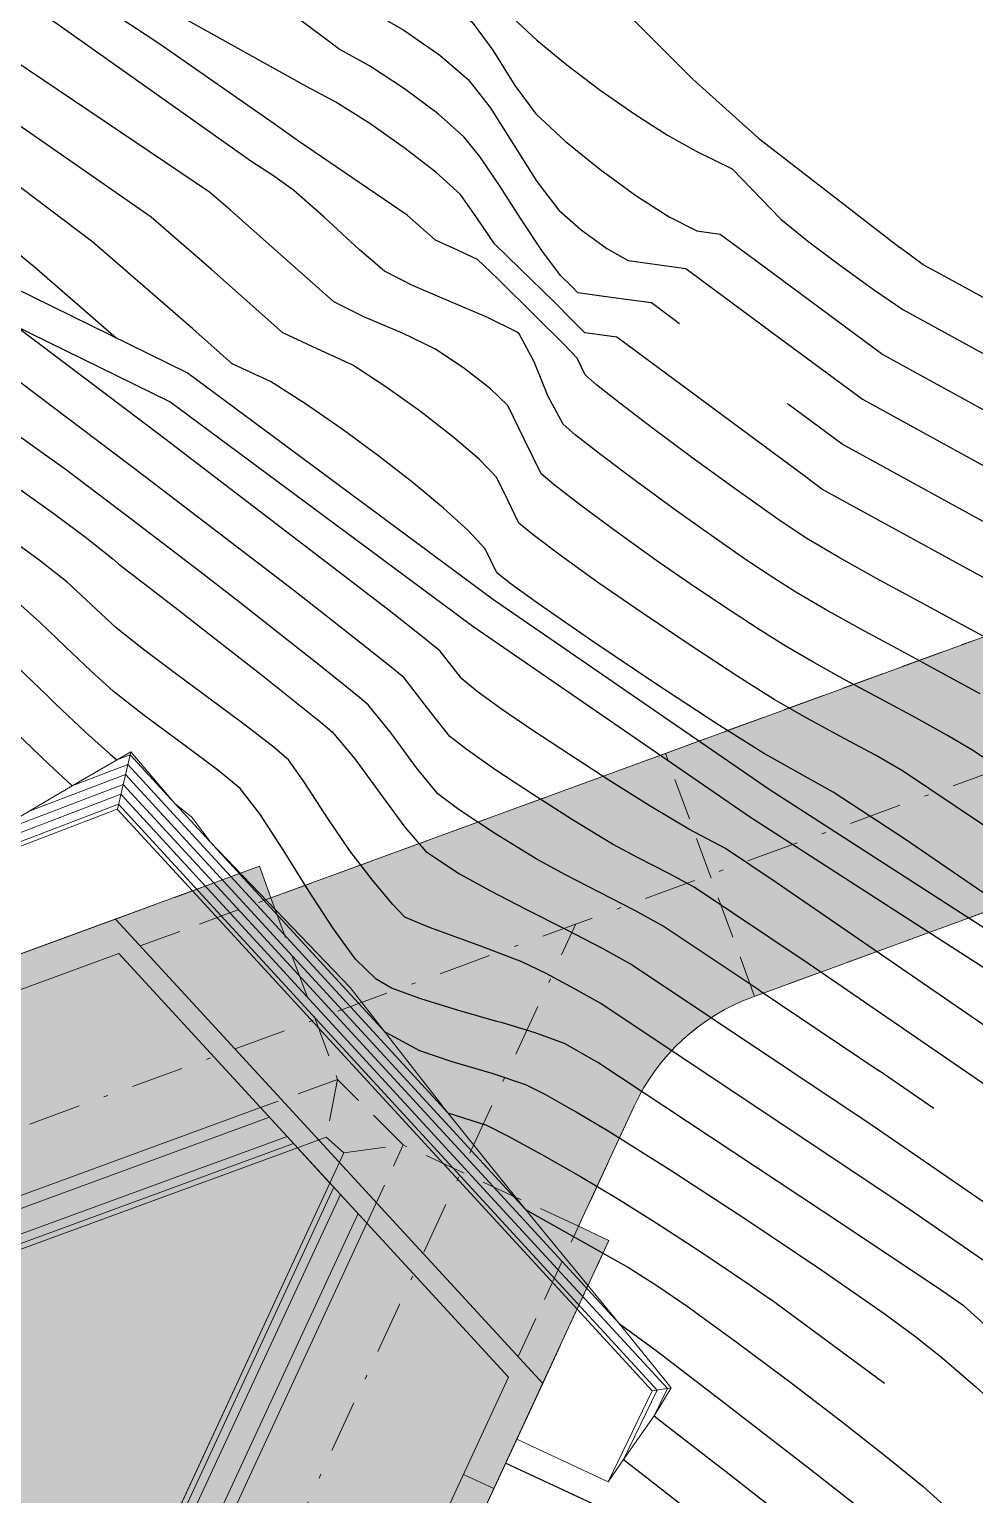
# Model space of a CAD drawing. Extents: x 62300 to 63089, y 108404 to 108784.
# Drawn here: x 62374.77 to 62397.27, y 108731.07 to 108765.94 of the extents above; entities that cross this region are included whole.
import ezdxf

# ---------------------------------------------------------------- set-up
doc = ezdxf.new("R2010")
doc.units = 0
doc.header["$MEASUREMENT"] = 0
for name, pattern in [('NASCOSTA', [9.524999999999999, 6.35, -3.175]), ('TRATTEGGIATA', [0.75, 0.5, -0.25]), ('TRATTOPUNTO2', [0.5, 0.25, -0.125, 0, -0.125])]:
    doc.linetypes.add(name, pattern=pattern)
for name, color, linetype in [('colore lago', 131, 'Continuous'), ('curve livello 5m', 7, 'Continuous'), ('curve livello di scavo 1 m', 2, 'Continuous'), ('LIN010CO', 2, 'Continuous'), ('LIN010TR', 2, 'NASCOSTA'), ('LIN018CO', 6, 'Continuous'), ('LIN025CO', 7, 'Continuous'), ('Strade', 7, 'Continuous'), ('TRATTCOLO-30', 253, 'Continuous'), ('TRATTCOLO-32', 255, 'Continuous')]:
    doc.layers.add(name, color=color, linetype=linetype)
doc.layers.add('Colori bordi', color=5, linetype='Continuous', plot=False)
doc.layers.add('no_plot', color=5, linetype='Continuous', plot=False)

# ---------------------------------------------------------------- blocks, each defined once
blk = doc.blocks.new('CONTORNO')
at = {"layer": 'Colori bordi', "lineweight": 0, "ltscale": 2, "flags": 128}
for points in [[(9.426109361193085, 101.4709291536419, 0.7650295739187453), (-27.5608030434887, 123.1135758659511), (-31.83024715010106, 118.9179519399622, 0.2781912939660241), (-69.07859010582615, 126.1408358634362), (-85.83009494427824, 120.004657439742), (-86.10525989600865, 120.7558459975553), (-102.9903825197835, 114.570722563818), (-98.15326363751956, 109.3137276651105), (-85.19983467704878, 114.0586477225297), (-84.42731888311391, 113.2190753062459), (-89.14397352362721, 103.0495060201356)], [(-84.30685464142152, 97.792511121399), (-77.78470810041472, 111.8548977488535), (-78.51044962687592, 112.1914972687373), (-77.18376179884945, 115.0519661426079, -0.1989123673796902), (-74.36765820678556, 117.6431476297439), (-67.47359293616319, 120.1632371078013, -0.2816447292015362), (-36.07444336033222, 114.4500518008281, 0.1755066773411139), (-40.66320739148796, 100.0439465091476)]]:
    blk.add_lwpolyline(points, format="xyb", dxfattribs=at)

msp = doc.modelspace()

# ---------------------------------------------------------------- hatches: boundary and pattern name
at = {"layer": 'colore lago', "linetype": 'Continuous', "lineweight": 0}
msp.add_hatch(color=256, dxfattribs=at).paths.add_polyline_path([(62395.43203043322, 108712.4259233792), (62396.02600704621, 108711.8537757296), (62396.54494508002, 108710.8043035851), (62395.70349980111, 108710.5709483184), (62400.101653615, 108704.9415649174), (62413.39506119325, 108708.6281491283), (62414.09747173313, 108707.7291041196), (62408.57733786305, 108697.9723068721), (62412.97549930641, 108692.3430062993), (62413.77549969903, 108693.7569226662), (62413.77549926435, 108692.1954333261), (62414.82070731065, 108690.2224827309), (62415.31602075869, 108689.2875215376), (62415.72559657304, 108688.514400005), (62415.98882544374, 108688.0175251875), (62416.30835268056, 108687.4143807185), (62417.09070727795, 108686.8771317282), (62417.98567300967, 108686.308887741), (62418.7620435327, 108685.8574257053), (62419.27656145379, 108685.6101489944), (62419.9799862832, 108685.5226856872), (62420.74694855411, 108685.4364468278), (62421.26865545726, 108685.2536037687), (62422.04171905977, 108684.9346533809), (62422.8342202809, 108684.5752807806), (62423.30248560212, 108684.3175593335), (62424.28110109747, 108683.3047196667), (62425.65560613734, 108681.874558818), (62426.44889917772, 108681.0663839627), (62427.15651402791, 108680.3506798291), (62427.67348609495, 108679.8331520129), (62427.894850786, 108679.6195061098), (62428.43195731932, 108679.3835483421), (62429.0400375454, 108678.9200278533), (62429.86875108904, 108678.2117270624), (62430.48357043942, 108677.6293960811), (62430.84306592404, 108677.2430129031), (62431.21772288835, 108676.3636126669), (62431.55698291711, 108675.2959907404), (62431.9127720877, 108674.5273569155), (62432.35539448372, 108674.246537669), (62432.85819771774, 108673.9416765252), (62433.45499653842, 108673.2309025919), (62434.09696619929, 108672.325598474), (62434.70122721199, 108671.6012533597), (62435.19685379392, 108671.2800038074), (62435.68533309302, 108671.0099385072), (62436.14361388968, 108670.7552735893), (62436.70720398605, 108670.3884333204), (62437.49249077932, 108669.8550623757), (62438.35797924713, 108669.2525243786), (62439.16217436707, 108668.6781829527), (62440.07803502453, 108667.9959120457), (62441.12977839676, 108667.1896961889), (62442.00188147208, 108666.5014001392), (62442.90784919614, 108665.7583741244), (62443.78873561641, 108665.0205040561), (62444.56172088295, 108664.3586977525), (62445.14398514577, 108663.8438630318), (62445.45270855483, 108663.5469077124), (62446.01408422075, 108662.6645243264), (62446.50151062886, 108661.9407252588), (62447.15327492877, 108661.6995812348), (62448.87620174534, 108661.081380451), (62447.18323102138, 108652.7494609691), (62446.94282850061, 108651.5663930888), (62441.59503896446, 108652.4949611818), (62436.09003423335, 108653.0399608831), (62430.52703074786, 108653.2359615771), (62424.9840390632, 108653.0689709325), (62419.43303641546, 108652.5469693039), (62413.95304043462, 108651.6369671671), (62408.5290364778, 108650.358968799), (62403.21003578969, 108648.7639843177), (62398.02103988083, 108646.796975264), (62392.95503734575, 108644.4869791156), (62388.06703612984, 108641.8729820631), (62383.34703408548, 108638.9139837431), (62379.14303087145, 108635.9189897961), (62374.98703169756, 108632.5279844833), (62370.91203369825, 108628.751984641), (62367.86402865656, 108625.5499896398), (62364.57702405982, 108621.7199592368), (62361.99202937365, 108618.3019858823), (62358.88402963024, 108613.6989865852), (62356.08703121937, 108608.8829931011), (62353.61502971694, 108603.9239941554), (62351.49102010916, 108598.7899920611), (62349.69801937464, 108593.5199882877), (62348.25702361662, 108588.1479946703), (62347.16202087916, 108582.6989898481), (62346.43301544391, 108577.2059938352), (62346.07601931773, 108571.8269885024), (62346.06701508535, 108566.269981669), (62346.41401365923, 108560.7080003713), (62347.15601652447, 108555.2139968688), (62348.24100646056, 108549.7569958344), (62349.10795598346, 108546.5429041834), (62347.86800373076, 108543.8969953278), (62343.80451199553, 108542.3400191052), (62343.07053047493, 108542.9311216058), (62342.21460393761, 108543.3994684184), (62341.49351034476, 108543.6045554994), (62340.73076886883, 108543.3971123271), (62339.78755030376, 108542.8952007371), (62338.81353853313, 108542.3669807854), (62337.95841744056, 108542.0806125283), (62337.46251140597, 108542.1670200762), (62336.53803796269, 108542.3740985894), (62334.25346025469, 108542.9690337455), (62331.32246689753, 108543.7846065688), (62328.139229878, 108544.6847696388), (62325.09792118287, 108545.5334755346), (62322.59271279881, 108546.1946768355), (62321.84838657321, 108546.361109732), (62320.98443495826, 108546.5450931588), (62320.47388595858, 108546.6655233997), (62319.85921970711, 108546.96271074), (62319.1026138126, 108547.3351558338), (62317.96146181485, 108547.8242348659), (62316.58094092786, 108548.3862831632), (62315.06623821626, 108548.9886190715), (62313.52254074473, 108549.5985609367), (62312.05503557788, 108550.1834271045), (62310.76890978038, 108550.7105359207), (62309.76935041681, 108551.1472057312), (62309.11248746935, 108551.47516163), (62308.0737321177, 108552.1307491717), (62305.13376615375, 108553.8291713122), (62301.97431380038, 108555.8461341614), (62300.00000357312, 108557.1446461899), (62300.00005617022, 108746.1015248071), (62331.88163786322, 108763.6790702647), (62334.50753497651, 108761.5122335981), (62338.39210703879, 108758.5995707384), (62343.08403089902, 108755.7213106888), (62348.10353889415, 108752.427499546), (62352.95925467706, 108748.8213454074), (62356.98256139914, 108746.6715229617), (62363.41153964968, 108741.7120820794), (62364.52446573199, 108741.1924393661), (62365.63739181421, 108740.6727966529), (62364.73999479414, 108740.344073521), (62363.36024821339, 108739.8386643662), (62368.19736563234, 108734.5816681211), (62381.15079591361, 108739.3265845728), (62381.92331147382, 108738.4870119415), (62377.20665400256, 108728.3174439683), (62382.04377142143, 108723.0604477231), (62383.53138393846, 108726.2678836461), (62384.61047406582, 108725.7715051664), (62384.89092765535, 108725.5001309538), (62385.51273538872, 108725.0070602056), (62386.29042939143, 108724.4397918936), (62387.15264782798, 108723.8336718619), (62388.0280288628, 108723.2240459544), (62388.84521066031, 108722.6462600152), (62389.53283138497, 108722.1356598882), (62390.01952920121, 108721.7275914173), (62390.46076821991, 108721.188948243), (62391.04596669352, 108720.4672654772), (62391.59265571671, 108719.8402661163), (62392.22843167973, 108719.121125501), (62392.5608744338, 108718.7313529646), (62392.86189053343, 108718.0873774539), (62393.15995939857, 108717.2446830061), (62393.75837058482, 108715.3352852852), (62394.06425904157, 108714.4546496954), (62394.37830779384, 108713.747438948)])
at = {"layer": 'TRATTCOLO-30', "linetype": 'Continuous', "lineweight": 0}
h = msp.add_hatch(color=256, dxfattribs=at)
h.dxf.hatch_style = 1
h.paths.add_polyline_path([(62437.89674955612, 108713.0032935429, 0.1396268570285302), (62427.05462915511, 108714.9387506036), (62428.21629810885, 108711.7324253829, -0.08234427414333316), (62431.88047426727, 108711.7285291279, -0.07230831760697362), (62436.5456637537, 108710.2354442569), (62443.77318478801, 108706.7074267214), (62442.84869973145, 108710.5860654267)])
h.paths.add_polyline_path([(62439.24783705127, 108715.7711338985, 0.09987553872290744), (62430.37385187244, 108718.0845577485, 0.06422835649169095), (62425.97721645518, 108717.9125199393), (62427.05462915511, 108714.9387506036, -0.1396268570285303), (62437.89674955612, 108713.0032935429), (62442.84869973145, 108710.5860654267), (62441.68650169828, 108715.4620190645), (62440.9682228256, 108714.931350638)])
h.paths.add_polyline_path([(62425.97721645518, 108717.9125199393, 0.0341130190125713), (62422.88230701997, 108717.2776520936), (62421.60259971509, 108716.9227582323), (62422.71929924234, 108714.0362051824), (62423.70528517895, 108714.3096429871, -0.04245494721079235), (62427.05462915511, 108714.9387506036)])
h.paths.add_polyline_path([(62427.05462915511, 108714.9387506036, 0.04245494721079231), (62423.70528517895, 108714.3096429871), (62422.71929924234, 108714.0362051824), (62424.18344094754, 108710.2515499537), (62424.74695667764, 108710.5534922065, -0.08234430926797712), (62428.21629810885, 108711.7324253829)])
h.paths.add_polyline_path([(62442.64677546558, 108724.7172357357, 0.03034880085433854), (62441.46130377735, 108728.623219077), (62438.35414586021, 108728.1255874591, -0.03537882023306637), (62439.65070749536, 108724.0031091938), (62441.14427276704, 108717.7369180527), (62444.1403418292, 108718.4510400132)])
h.paths.add_polyline_path([(62445.64284561668, 108725.4313531279, 0.02617885502149471), (62444.55710663961, 108729.1190321088), (62441.46130377735, 108728.623219077, -0.03034880085433829), (62442.64677546558, 108724.7172357357), (62444.1403418292, 108718.4510400132), (62447.13641089144, 108719.1651619738)])
h.paths.add_polyline_path([(62437.60470831556, 108741.0472302755), (62435.49205420676, 108738.7811115531, -0.08819836901542338), (62441.46130377735, 108728.623219077), (62444.55710663961, 108729.1190321088, 0.09480157058716344)])
h.paths.add_polyline_path([(62435.49205420676, 108738.7811115531), (62433.37687513087, 108736.5122844484, -0.08025282612177649), (62438.35414586021, 108728.1255874591), (62441.46130377735, 108728.623219077, 0.08819836901542338)])
h.paths.add_polyline_path([(62435.49205420676, 108738.7811115531, 0.01736280569469875), (62433.91305260197, 108740.5036490252, 0.03970356401890993), (62431.82436210557, 108738.1173492006), (62433.37687513081, 108736.5122844483)])
h.paths.add_polyline_path([(62433.85247805669, 108740.4443736342), (62433.91292673843, 108740.503777104, 0.01556612707098306), (62432.39866796411, 108741.9516460968), (62430.27649131136, 108739.7176145848), (62431.82436210557, 108738.1173492006, -0.03864254143483101)])
h.paths.add_polyline_path([(62436.06269578336, 108742.6163747146), (62434.52068876526, 108744.1855135426), (62432.39866796411, 108741.9516460968, -0.01556612707097114), (62433.91292673843, 108740.503777104)])
h.paths.add_polyline_path([(62437.60470831557, 108741.0472302755), (62436.06269578336, 108742.6163747146), (62433.91292673843, 108740.503777104, -0.0173641399688877), (62435.49205420676, 108738.7811115531)])
h.paths.add_polyline_path([(62414.4550027292, 108753.3673258392), (62414.01698570661, 108750.318049311, -0.1535560179779935), (62432.39866796411, 108741.9516460968), (62434.52068876526, 108744.1855135426, 0.1537189922983533)])
h.paths.add_polyline_path([(62414.01698570661, 108750.318049311), (62413.57895081092, 108747.2686483582, -0.1533601516960375), (62430.27649131136, 108739.7176145848), (62432.39866796411, 108741.9516460968, 0.1535560179779935)])
h.paths.add_polyline_path([(62414.01698570661, 108750.318049311, 0.1189367104971979), (62398.33173099026, 108748.5163361602), (62390.9700823735, 108745.8197216824), (62390.43993362496, 108745.6255251287), (62391.98327737727, 108742.9107210815), (62398.87734332582, 108745.4308086319, -0.1229729952799339), (62413.57895081092, 108747.2686483582)])
h.paths.add_polyline_path([(62414.4550027292, 108753.3673258392, 0.1193677447346973), (62397.27234782009, 108751.4084078343), (62388.89659454681, 108748.3403209539), (62390.43993362496, 108745.6255251287), (62390.9700823735, 108745.8197216824), (62398.33173099026, 108748.5163361602, -0.1189367104971977), (62414.01698570661, 108750.318049311)])
h = msp.add_hatch(color=256, dxfattribs=at)
h.dxf.hatch_style = 1
h.paths.add_polyline_path([(62420.66721702092, 108705.9380418995), (62419.97093257385, 108706.3319809415), (62420.03704655885, 108706.4488369384, -0.1419504759836536), (62423.61961042621, 108709.9499977079), (62424.18312615609, 108710.2519399606), (62422.71898445091, 108714.0365951892), (62420.43244512583, 108713.4024823989), (62410.38989739405, 108695.6523509034), (62412.4423713039, 108693.02530259), (62412.97548085767, 108692.3429530862), (62418.76211256917, 108702.5707833676)])
h.paths.add_polyline_path([(62420.43244512583, 108713.4024823989), (62414.06866511151, 108711.6376519155), (62398.28906718736, 108707.2615868459), (62400.10164279568, 108704.9415945323), (62413.3950503739, 108708.6281787432), (62414.09746091379, 108707.7291337344), (62408.57732704373, 108697.972336487), (62410.38989739405, 108695.6523509034)])
h.paths.add_polyline_path([(62422.71898445091, 108714.0365951892), (62421.60228492375, 108716.9231482389), (62413.24557282822, 108714.6056293723), (62413.03178234196, 108715.3765337944), (62395.70348898177, 108710.5709779333), (62398.28906718736, 108707.2615868459), (62414.06866511151, 108711.6376519155)])
edge = h.paths.add_edge_path()
edge.add_line((62391.98296258583, 108742.9111110884), (62388.89627975538, 108748.3407109608))
edge.add_line((62388.89627975537, 108748.3407109608), (62380.52052648206, 108745.2726240805))
edge.add_line((62380.52052648205, 108745.2726240805), (62380.24536173946, 108746.0238127148))
edge.add_line((62380.24536173946, 108746.0238127148), (62363.36023739406, 108739.8386939811))
edge.add_line((62363.36023739407, 108739.8386939811), (62368.19735481302, 108734.581697736))
edge.add_line((62368.197354813, 108734.581697736), (62381.15078509424, 108739.3266141877))
edge.add_line((62381.15078509424, 108739.3266141877), (62381.92330065447, 108738.4870415564))
edge.add_line((62381.92330065448, 108738.4870415564), (62377.20664318321, 108728.3174735832))
edge.add_line((62377.20664318322, 108728.3174735832), (62382.04376060212, 108723.060477338))
edge.add_line((62382.04376060212, 108723.060477338), (62388.56591105746, 108737.12286215))
edge.add_line((62388.56591105745, 108737.12286215), (62387.84016962468, 108737.4594618719))
edge.add_line((62387.84016962469, 108737.4594618719), (62389.16685824894, 108740.3199303765))
edge.add_arc((62393.70274222596, 108738.2161820909), 5.000000030219407, 110.11807463605439, 155.118074636074, ccw=False)

# ---------------------------------------------------------------- linework, layer by layer
at = {"layer": 'Colori bordi', "linetype": 'Continuous', "lineweight": 0, "flags": 128}
msp.add_lwpolyline([(62352.95925467706, 108748.8213454074), (62356.98256139914, 108746.6715229617), (62363.41153964968, 108741.7120820794), (62364.52446573199, 108741.1924393661), (62365.63739181421, 108740.6727966529), (62364.73999479414, 108740.344073521), (62363.36024821339, 108739.8386643662), (62368.19736563234, 108734.5816681211), (62381.15079591361, 108739.3265845728), (62381.92331147382, 108738.4870119415), (62377.20665400256, 108728.3174439683)], dxfattribs=at)
at = {"layer": 'curve livello 5m', "color": 2}
for p, q in [((62398.36631825028, 108746.4040213765), (62395.55626065757, 108748.2919063169)), ((62392.16414312142, 108743.0619556153), (62394.99499812059, 108741.1549042405)), ((62395.12377826528, 108733.7163465387), (62392.39389956067, 108735.7353882092)), ((62388.18371453209, 108730.8559826131), (62386.10624326491, 108731.8195162066))]:
    msp.add_line(p, q, dxfattribs=at)
at = {"layer": 'curve livello 5m', "color": 2, "flags": 128}
for points in [[(62382.1403372999, 108765.469618079), (62380.03157658133, 108767.0553032572), (62378.02337049176, 108768.9348312711), (62375.11788060228, 108770.7289262086), (62372.34057490759, 108773.2492026665), (62369.34962870213, 108775.5558952967), (62365.63231191139, 108778.8450696634), (62363.25607630637, 108780.9770275566)], [(62377.66608697362, 108761.4731941904), (62373.57779613185, 108764.3062859079), (62370.49918229222, 108767.2030431168), (62366.42454523366, 108771.3671304344), (62361.17279127939, 108775.8933136247), (62358.95809704502, 108778.607385844)], [(62390.24731225063, 108758.9346374529), (62389.57553062489, 108759.4320812718), (62388.67726558312, 108759.5495952531), (62387.82702835428, 108759.6725912352), (62387.82702835428, 108759.6725912352), (62387.68604335764, 108759.8155066066), (62387.40907524974, 108760.0853446555), (62386.96978162654, 108760.6740461745), (62386.46815010003, 108761.4301183884), (62385.95751714874, 108762.2209971732), (62385.49121925123, 108762.914118405), (62385.12259288592, 108763.3769179597), (62384.49923021482, 108763.9255833468), (62383.70120457304, 108764.5226520411), (62382.8683091912, 108765.0700287245), (62382.1403372999, 108765.469618079)], [(62395.55626065757, 108748.2919063169), (62395.55626065757, 108748.2919063169), (62394.9071682434, 108748.6657383808), (62394.06252358858, 108749.123958207), (62393.20072240074, 108749.5908494907), (62392.50016038734, 108749.9906959273), (62392.50016038734, 108749.9906959273), (62391.63526281207, 108750.5368667524), (62390.52097018297, 108751.2672538966), (62389.35291252472, 108752.0519896801), (62388.32671986191, 108752.7612064237), (62388.32671986191, 108752.7612064237), (62387.46549982476, 108753.3813308792), (62386.76077909468, 108753.9094590009), (62386.42397389072, 108754.1871523521), (62386.42397389072, 108754.1871523521), (62386.15670558937, 108754.7339270299), (62385.88835519447, 108755.2854078151), (62385.88835519447, 108755.2854078151), (62385.47415014586, 108755.7090109798), (62384.84281387021, 108756.2511042582), (62384.07645612591, 108756.8477602252), (62383.25718667127, 108757.4350514558), (62382.46711526458, 108757.9490505249), (62381.61640298179, 108758.3399968115), (62380.80627481425, 108758.7175261261), (62379.10831501667, 108760.2223602811), (62377.66608697362, 108761.4731941904)], [(62424.97226283395, 108730.5351303645), (62424.33544409279, 108731.2946722471), (62421.48912128108, 108734.7752704842), (62419.55829724211, 108737.1818268226), (62419.34663039591, 108737.4696947063), (62417.46790114655, 108739.2209824899), (62414.05648345097, 108742.3199146795), (62411.11865909559, 108745.0174939567), (62410.59725472605, 108745.5215835726), (62407.71910596265, 108747.7253731188), (62403.7028042146, 108750.777939191), (62403.05156234349, 108751.172052751), (62401.79413509084, 108751.859217991), (62394.11802647029, 108756.0684802168), (62392.83993622981, 108757.0148398224), (62392.81227901771, 108757.0353195567)], [(62392.16414312142, 108743.0619556153), (62389.855655229, 108744.6024136074), (62389.18175348993, 108744.9721793886), (62388.34831823237, 108745.3988846676), (62387.51223910724, 108745.8268233739), (62386.8304057655, 108746.200289437), (62386.8304057655, 108746.200289437), (62385.86762238541, 108746.7952093879), (62385.00210989091, 108747.3682096742), (62384.4935220304, 108747.7473902101), (62384.4935220304, 108747.7473902101), (62383.98152829784, 108748.3637093987), (62383.38342700365, 108749.1899460822), (62382.83540875321, 108749.865600356), (62382.83540875321, 108749.865600356), (62382.62992528414, 108750.0385256269), (62382.16565023178, 108750.4122179916), (62381.49817897184, 108750.9426659498), (62380.68310687999, 108751.5858580012), (62379.77602933194, 108752.2977826453), (62378.83254170339, 108753.0344283818), (62378.83254170339, 108753.0344283818), (62377.19547736109, 108754.2879347178), (62375.64937901254, 108755.4524288913), (62374.11973788239, 108756.5448070648)], [(62374.18230190835, 108749.4647350782), (62374.43763293803, 108749.2196554794), (62375.24139755138, 108748.4472131599), (62375.78395889353, 108747.9362019048)], [(62396.29549742033, 108740.2617723419), (62394.99499812059, 108741.1549042405)], [(62384.73338079383, 108740.1590118456), (62385.64907956752, 108739.8652235614), (62386.16999380378, 108739.6048481141), (62386.96525935474, 108739.1699625667), (62387.8876486612, 108738.6430101713), (62388.78993416393, 108738.1064341803), (62388.78993416393, 108738.1064341803), (62389.68632370549, 108737.5422876714), (62390.11829718912, 108737.2604027732)], [(62390.11827551892, 108737.2604271943), (62390.7760944344, 108736.831166545), (62391.87192380409, 108736.0969294398), (62392.39389956067, 108735.7353882092)]]:
    msp.add_lwpolyline(points, dxfattribs=at)
at = {"layer": 'curve livello di scavo 1 m', "linetype": 'Continuous', "lineweight": 0}
for p, q in [((62376.86158379383, 108747.3849264917), (62370.99458395451, 108745.1398344969)), ((62378.65129319055, 108745.4398640167), (62376.86158379383, 108747.3849264917)), ((62387.80789364853, 108735.4884383932), (62378.65129319055, 108745.4398640167)), ((62388.54910364181, 108731.3810862823), (62386.37135728526, 108732.3911275791))]:
    msp.add_line(p, q, dxfattribs=at)
at = {"layer": 'curve livello di scavo 1 m', "linetype": 'Continuous', "lineweight": 0, "flags": 128}
msp.add_lwpolyline([(62388.54910364181, 108731.3810862823), (62389.59667803562, 108733.5443812219), (62387.80789364851, 108735.4884383932)], dxfattribs=at)
at = {"layer": 'LIN010CO', "linetype": 'Continuous', "lineweight": 0}
for p, q in [((62380.48213678118, 108740.0532981707), (62368.45598612432, 108735.64804961)), ((62381.05879296846, 108739.4265861956), (62368.23295917598, 108734.7284090758)), ((62380.9020255569, 108739.5969615705), (62368.2935903773, 108734.9784188202)), ((62377.35584684993, 108728.3407247993), (62382.01532967742, 108738.3870187317)), ((62377.6100282921, 108728.3803834605), (62382.17209708903, 108738.2166433567)), ((62378.29083263526, 108728.4866059627), (62382.59198586509, 108737.7603067563))]:
    msp.add_line(p, q, dxfattribs=at)
at = {"layer": 'LIN010TR', "linetype": 'TRATTOPUNTO2', "lineweight": 0, "ltscale": 5}
msp.add_line((62378.6881430256, 108725.0470129983), (62387.78095629721, 108744.6519945338), dxfattribs=at)
at = {"layer": 'LIN010TR', "linetype": 'TRATTOPUNTO2', "lineweight": 0, "ltscale": 5, "flags": 128}
msp.add_lwpolyline([(62365.01858889496, 108736.3140076667), (62390.96978711964, 108745.8200817125), (62398.33143573646, 108748.5166961903, -0.448954292473764), (62442.64648021168, 108724.7175957658), (62455.14497196188, 108672.2806920914)], format="xyb", dxfattribs=at)
at = {"layer": 'LIN018CO', "color": 2, "lineweight": 0}
for p, q in [((62375.78395889353, 108747.9362019048), (62377.18234769876, 108748.7508962355)), ((62377.18234769876, 108748.7508962355), (62376.86370902231, 108747.3826167859)), ((62377.18234769876, 108748.7508962355), (62378.23012550086, 108747.5221463897)), ((62374.76739629294, 108747.3330564495), (62375.78395889353, 108747.9362019048)), ((62373.75982833718, 108746.7333529246), (62374.76739629294, 108747.3330564495)), ((62379.06314615988, 108746.6168166039), (62382.40940235613, 108743.144026419)), ((62384.73338079383, 108740.1590118456), (62382.40940235608, 108743.1440264191)), ((62386.57908934206, 108737.8577155056), (62384.73338079383, 108740.1590118456)), ((62388.80682502865, 108735.1412307263), (62386.57908934206, 108737.8577155056)), ((62390.04611124512, 108733.6106656466), (62389.59667803564, 108733.544381222))]:
    msp.add_line(p, q, dxfattribs=at)
at = {"layer": 'LIN018CO', "color": 2, "lineweight": 0, "flags": 128}
for points in [[(62378.23012550086, 108747.5221463897), (62378.63722698031, 108747.1958784733), (62378.63722698031, 108747.1958784733), (62379.02091712684, 108746.6831037963), (62379.06314615988, 108746.6168166039)], [(62388.54910364182, 108731.3810862823), (62388.91449275153, 108731.9061899514), (62389.64069383529, 108732.9469452694), (62390.04611124512, 108733.6106656466), (62388.80682502865, 108735.1412307263)]]:
    msp.add_lwpolyline(points, dxfattribs=at)
at = {"layer": 'LIN025CO', "linetype": 'TRATTEGGIATA', "lineweight": 0, "ltscale": 2}
for p, q in [((62389.91040286046, 108748.7121579548), (62397.27205147731, 108751.4087724327)), ((62380.52054493083, 108745.2725986718), (62389.91040286048, 108748.7121579548)), ((62392.02926838977, 108742.9280057657), (62389.91040286046, 108748.7121579548)), ((62376.82186157338, 108744.7697326314), (62380.24538018816, 108746.0237873063)), ((62380.52054493083, 108745.2725986718), (62380.24538018819, 108746.0237873062)), ((62377.40817883621, 108744.1325209654), (62380.52054493084, 108745.2725986718)), ((62380.52054493084, 108745.2725986718), (62382.10274220101, 108740.9532640242)), ((62382.10274220102, 108740.9532640243), (62380.2713276486, 108740.2824062784)), ((62382.10274220101, 108740.9532640243), (62381.83769428122, 108739.5782008306)), ((62383.66717483495, 108739.394884864), (62382.10274220101, 108740.9532640242)), ((62389.16687669765, 108740.3199049679), (62387.73470354399, 108737.2320016542)), ((62381.83769428123, 108739.5782008306), (62381.15080354294, 108739.3265887792)), ((62382.25536570004, 108739.2029406045), (62381.8376942812, 108739.5782008306)), ((62382.25536570004, 108739.2029406045), (62383.66717483495, 108739.394884864)), ((62382.80279499751, 108737.5311986488), (62383.66717483495, 108739.394884864)), ((62387.8401880734, 108737.4594364634), (62383.66717483495, 108739.394884864)), ((62381.92331910315, 108738.4870161479), (62382.25536570004, 108739.2029406045)), ((62386.40182733016, 108734.3581921102), (62387.734703544, 108737.2320016542)), ((62388.56592950616, 108737.1228367415), (62387.8401880734, 108737.4594364634)), ((62386.98814459304, 108733.7209804441), (62388.56592950618, 108737.1228367415))]:
    msp.add_line(p, q, dxfattribs=at)
at = {"layer": 'LIN025CO', "linetype": 'Continuous', "lineweight": 0}
for p, q in [((62363.36025584275, 108739.8386685726), (62376.82186157338, 108744.7697326314)), ((62376.82186157338, 108744.7697326314), (62386.98814459307, 108733.7209804441)), ((62363.94657310567, 108739.2014569065), (62376.90000338698, 108743.9463733583)), ((62386.17411925914, 108733.8672315688), (62376.90000338698, 108743.9463733583)), ((62380.27132764857, 108740.2824062784), (62368.53751844559, 108735.9842440834)), ((62381.15080354297, 108739.3265887792), (62368.1973732617, 108734.5816723274)), ((62377.20666163194, 108728.3174481747), (62381.92331910318, 108738.4870161479)), ((62378.63263689657, 108728.5399359749), (62382.80279499749, 108737.5311986488)), ((62381.45746178793, 108723.6976635956), (62386.17411925914, 108733.8672315688)), ((62382.04377905081, 108723.0604519295), (62386.98814459307, 108733.7209804441)), ((62385.8276441067, 108731.2188295776), (62385.10190267392, 108731.5554292995))]:
    msp.add_line(p, q, dxfattribs=at)
at = {"layer": 'LIN025CO', "linetype": 'TRATTEGGIATA', "lineweight": 0, "ltscale": 2, "flags": 128}
msp.add_lwpolyline([(62430.27619494669, 108739.717979203, 0.2816447289336477), (62398.87704698308, 108745.4311732303), (62391.98298101098, 108742.9110856712, 3.196139412480377e-13)], format="xyb", dxfattribs=at)
at = {"layer": 'LIN025CO', "linetype": 'TRATTEGGIATA', "lineweight": 0, "ltscale": 2}
msp.add_arc((62393.70276065249, 108738.2161567064), 4.999999999975651, 110.1180747787977, 155.1180747791653, dxfattribs=at)
at = {"layer": 'no_plot', "linetype": 'Continuous', "lineweight": 0}
for p, q in [((62377.11033910554, 108748.4437603977), (62375.78395889353, 108747.9362019048)), ((62377.16561806369, 108748.6790568212), (62376.85504623241, 108748.5602120366)), ((62380.36352702833, 108744.9081843068), (62377.11033910554, 108748.4437603977)), ((62380.51070373238, 108745.0436059365), (62377.16561806369, 108748.6790568212)), ((62377.05506014738, 108748.2084639741), (62374.76739629294, 108747.3330564495)), ((62380.21635032428, 108744.7727626771), (62377.05506014738, 108748.2084639741)), ((62376.94450223105, 108747.737871127), (62372.75507981576, 108746.1347282968)), ((62376.99978118921, 108747.9731675506), (62373.75982833718, 108746.7333529246)), ((62385.85083071764, 108738.0584419634), (62376.94450223105, 108747.737871127)), ((62380.06917362023, 108744.6373410474), (62376.99978118921, 108747.9731675506)), ((62376.8892232729, 108747.5025747035), (62371.64342332566, 108745.495193795)), ((62385.30210759678, 108738.3594223936), (62376.8892232729, 108747.5025747035))]:
    msp.add_line(p, q, dxfattribs=at)
at = {"layer": 'no_plot', "flags": 128}
for points in [[(62381.36756702117, 108764.5786628462), (62378.45064785185, 108766.200972724), (62376.22880267794, 108767.9950674712), (62373.57967960888, 108770.6007772196), (62370.75964635646, 108773.0356203633), (62367.21323970152, 108776.3247935385), (62364.60684409508, 108778.6742044406), (62362.46723181552, 108780.5421071681)], [(62380.59479674244, 108763.6877076134), (62377.85245803773, 108765.6029407516), (62375.20333473086, 108767.3543195267), (62372.85330714534, 108769.8318797746), (62369.77690605032, 108772.7793206585), (62366.31595586597, 108776.1112110449), (62363.2395547234, 108778.8877875645), (62361.72748313441, 108780.1342551928)], [(62380.04379891804, 108762.8004412873), (62375.11787936567, 108766.2864069778), (62371.87056819432, 108769.4474306526), (62369.56326679954, 108772.0958563969), (62366.23049921704, 108775.4277467477), (62360.8879558373, 108779.6713914186)], [(62379.05369573447, 108762.0691611162), (62373.30615505746, 108765.93571136), (62370.58972965975, 108769.55665727), (62366.15290302047, 108773.9017924609), (62361.80662408119, 108776.7985500227), (62359.82175565598, 108779.0835541421)], [(62376.2784782128, 108760.8772272646), (62371.49520371722, 108764.4873342601), (62369.32206367818, 108766.3883307562), (62365.15687960485, 108769.466134896), (62360.6295047868, 108773.5396995974), (62356.52311647785, 108777.2648871556)], [(62374.89086945196, 108760.2812603388), (62371.22356047094, 108763.3105272464), (62368.77877875276, 108764.6683816447), (62364.79468957057, 108768.0177573929), (62361.2633365807, 108770.8239908415), (62357.91307982236, 108773.720748126), (62354.58862368278, 108776.1983266766)], [(62384.45864813607, 108768.1424837773), (62384.95042845132, 108767.844124484), (62385.39826332146, 108767.4831396152), (62385.39826332146, 108767.4831396152), (62385.83746694836, 108766.8519353525), (62386.27976940222, 108766.2141414682), (62386.27976940222, 108766.2141414682), (62386.84974397178, 108765.6823899214), (62387.56318414031, 108765.0933189783), (62388.359526523, 108764.4909536414), (62389.17820773511, 108763.9193189131), (62389.95866439174, 108763.4224397959), (62390.6403331082, 108763.0443412921)], [(62386.93362438869, 108767.6296003103), (62388.96504673586, 108766.3498589571), (62390.56994765063, 108764.7453814543), (62392.12307684866, 108763.347933042), (62395.4900768556, 108760.7492594561)], [(62383.68587785737, 108767.2515285445), (62384.53402049189, 108766.736967003), (62385.30637317628, 108766.1143990634), (62385.30637317628, 108766.1143990634), (62385.80237712263, 108765.4464274737), (62386.32589688894, 108764.6039111812), (62386.82665137068, 108763.92583763), (62386.82665137068, 108763.92583763), (62387.52229481317, 108763.2782891762), (62388.34470608333, 108762.6095242239), (62389.20202913944, 108761.9863151717), (62390.00240793978, 108761.475434418), (62390.65398644264, 108761.1436543613), (62390.65398644264, 108761.1436543613), (62391.2148693051, 108761.0665038085), (62392.05399457525, 108760.4451446302), (62395.08169196523, 108758.2032915771), (62399.13356565482, 108755.9814107116)], [(62382.91310757861, 108766.3605733118), (62383.68545220116, 108765.9203463062), (62384.53781347985, 108765.3222297134), (62385.2144830311, 108764.7456585115), (62385.2144830311, 108764.7456585115), (62385.73633686099, 108764.076229093), (62386.29021324631, 108763.1996660475), (62386.84598710103, 108762.3190680541), (62387.37353333914, 108761.6375337917), (62387.37353333914, 108761.6375337917), (62387.90624697282, 108761.1653335114), (62388.51744638411, 108760.7210377432), (62389.02377174962, 108760.4379352176), (62389.02377174962, 108760.4379352176), (62389.71071702549, 108760.3437489129), (62390.395199965, 108760.2492925401), (62390.395199965, 108760.2492925401), (62392.44696540253, 108758.7299922263), (62394.59985921778, 108757.1358858969), (62400.46385037283, 108753.9203143513)], [(62398.85569927306, 108752.138912387), (62393.63619372282, 108755.0010745366), (62393.23290705708, 108755.2996874184), (62388.75586128478, 108758.6148700035), (62387.9880144505, 108758.720488862), (62387.68957634721, 108759.0217262418), (62387.26444777293, 108759.4539626566), (62386.44437993869, 108760.2508255345), (62385.84298521728, 108760.8388321474), (62385.41723082229, 108761.4584479044), (62385.03070274074, 108762.0081774078), (62384.440814363, 108762.5387104822), (62383.69164134488, 108763.1227172137), (62382.87109894368, 108763.6985059519), (62382.06710241671, 108764.2043850462), (62381.36756702117, 108764.5786628462)], [(62398.0023150206, 108751.2141935682), (62396.97159870231, 108751.7700543075), (62395.93073382817, 108752.3310444498), (62394.93248335416, 108752.8747698685), (62394.02961023632, 108753.3788364369), (62393.27487743061, 108753.8208500286), (62392.63925282641, 108754.2428051581), (62391.57387820263, 108755.0026797533), (62390.53946281251, 108755.7547661936), (62389.60043990862, 108756.4507772482), (62388.82124274359, 108757.042425686), (62388.26630456996, 108757.4814242762), (62388.00005864035, 108757.7194857877), (62387.80726211393, 108758.1148040241), (62387.48867004957, 108758.4446167623), (62386.84285218823, 108759.0924187066), (62385.91147724239, 108760.0094367235), (62385.439185244, 108760.4599507028), (62384.94558339816, 108760.6896168742), (62384.43671424272, 108760.923796887), (62383.76396766739, 108761.5200253876), (62381.1793399078, 108763.2775236045), (62380.59479674244, 108763.6877076134)], [(62390.6403331082, 108763.0443412921), (62391.50182369954, 108762.6233314484), (62392.6552448499, 108761.4241278184)], [(62397.40017233642, 108750.1310629411), (62396.48127185293, 108750.6298508359), (62395.51986608871, 108751.1475462748), (62394.57955717422, 108751.6571546717), (62393.72394723989, 108752.1316814404), (62393.0166384162, 108752.5441319948), (62392.48684777775, 108752.8814061816), (62391.81466385997, 108753.3276309662), (62391.20174183825, 108753.7489389133), (62390.17598675826, 108754.4819928916), (62389.20095566538, 108755.1948645778), (62388.3660976344, 108755.8205195145), (62387.76086174008, 108756.2919232441), (62387.47469705714, 108756.5420413092), (62387.11796359424, 108757.2003089517), (62386.7841598922, 108758.0268113373), (62386.42554236347, 108758.6932729258), (62386.37828778104, 108758.7300634832), (62385.6615345467, 108759.0906270962), (62384.76392023143, 108759.4719488554), (62383.88555968733, 108759.8469053827), (62383.22656776657, 108760.1883733), (62382.62556184237, 108760.6963809025), (62381.79050175489, 108761.4694848439), (62381.05550295778, 108762.1125015871), (62380.55791803416, 108762.4686292683), (62380.04379891804, 108762.8004412873)], [(62398.26367684161, 108748.0999407334), (62397.20615479851, 108748.7950472226), (62396.6208188521, 108749.1386685419), (62395.87052971451, 108749.5531996918), (62395.03221529319, 108750.0059902405), (62394.18280349567, 108750.4643897562), (62393.39922222937, 108750.895747807), (62392.75839940176, 108751.2674139611), (62392.13789238731, 108751.659255536), (62391.33846085664, 108752.1832601802), (62390.50045646061, 108752.7462563917), (62389.76423085008, 108753.2550726685), (62388.7991854884, 108753.9467284284), (62387.92038899129, 108754.5947903387), (62387.25978957956, 108755.1003744545), (62386.94933547394, 108755.3645968306), (62386.55394254334, 108756.1734875264), (62386.15694877897, 108756.9893403704), (62385.74329381061, 108757.3825875756), (62385.10098001199, 108757.8826678102), (62384.42270152281, 108758.3395570041), (62383.65483407032, 108758.711146423), (62382.73202243181, 108759.0986393605), (62382.01642129041, 108759.4529497131), (62379.55636132766, 108761.6332028972), (62379.05369573447, 108762.0691611162)], [(62392.6552448499, 108761.4241278184), (62393.29356187074, 108760.9084335415), (62394.08193126721, 108760.3103356505), (62394.88402742073, 108759.7307762033), (62395.56352471271, 108759.2706972572), (62395.56352471271, 108759.2706972572), (62397.80328093683, 108758.0425070719)], [(62398.0412791237, 108745.0013918697), (62395.59999047438, 108746.6755507876), (62393.90636651666, 108747.7887654113), (62393.09283188409, 108748.2419261734), (62392.24192137293, 108748.7139778936), (62391.13263323672, 108749.4144779689), (62389.70347950917, 108750.351247613), (62388.20536858874, 108751.3577229687), (62386.88920887375, 108752.2673401788), (62386.24033807397, 108752.7388034293), (62385.89861230752, 108753.0097078736), (62385.61976160997, 108753.5814752598), (62385.2164564882, 108754.0110192762), (62384.62987320323, 108754.5447409453), (62383.90469017446, 108755.147855409), (62383.08558582111, 108755.7855778091), (62382.21723856246, 108756.4231232874), (62381.34432681779, 108757.0257069857), (62380.51152900634, 108757.5585440458), (62380.042644357, 108757.7740207895), (62379.59612833809, 108757.9821025392), (62378.66026870567, 108758.811517665), (62376.2784782128, 108760.8772272646)], [(62422.90347130317, 108741.2648882618), (62422.3189144964, 108742.1457656195), (62421.78981275177, 108742.8624612946), (62421.41782288578, 108743.2511794962), (62420.86993425744, 108743.7816004827), (62420.19908622146, 108744.4052693521), (62419.45821813255, 108745.0737312025), (62418.70026934533, 108745.7385311318), (62417.97817921454, 108746.3512142381), (62413.06765336134, 108750.0493539435), (62409.69243470985, 108752.6146686504), (62408.94361993899, 108753.0947942765), (62407.80131191367, 108753.7950753672), (62406.4769403159, 108754.5875605292), (62405.18193482762, 108755.3442983695), (62396.4729962188, 108760.1036034322), (62396.04535746019, 108760.3381029373), (62395.4900768556, 108760.7492594561)], [(62376.83677954011, 108758.5935866492), (62374.89086945196, 108760.2812603388)], [(62410.69499790262, 108730.7504723761), (62410.39139614062, 108731.1193834591), (62409.8794849257, 108731.6780797704), (62408.55967048295, 108732.9763790505), (62406.12371617189, 108735.3190535867), (62403.30240828586, 108738.0033010182), (62402.64101057386, 108738.6240382069), (62402.28073662247, 108738.9539868757), (62392.54552819295, 108745.6397460989), (62391.33741069642, 108746.445925009), (62390.46998528435, 108746.9040816392), (62389.52683110906, 108747.4743613), (62388.56197279457, 108748.0770506121), (62387.62267283747, 108748.6808601093), (62386.75619373428, 108749.2545003252), (62386.00979798153, 108749.7666817936), (62385.43074807579, 108750.1861150481), (62385.06630651354, 108750.4815106223), (62384.54622667475, 108751.1459033428), (62384.12679438462, 108751.483733157), (62383.29069698407, 108752.139830351), (62377.85535497803, 108756.3016922076), (62374.42938312453, 108758.8820741513)], [(62401.22862849708, 108738.2752124563), (62393.30731855881, 108743.7152573576), (62390.59653296271, 108745.5241693082), (62389.99065418687, 108745.8512719074), (62389.26212219388, 108746.2222614524), (62388.65019552493, 108746.5521855381), (62387.69822471062, 108747.1317727196), (62386.74232442809, 108747.7392871553), (62385.8753814274, 108748.3132344879), (62385.1902824587, 108748.7921203606), (62384.77991427197, 108749.1144504162), (62384.24867583475, 108749.7881788243), (62383.69081771398, 108750.5057518494), (62383.42234107025, 108750.7273831523), (62382.81248667825, 108751.2131995534), (62381.98449821152, 108751.8656364818), (62381.06161934373, 108752.5871293664), (62377.52541616956, 108755.2948134627), (62374.18570755434, 108757.8102234476), (62373.54229643075, 108758.2697091754), (62372.8935464222, 108758.7216255773)], [(62377.32547272244, 108751.3099451167), (62376.83375423822, 108751.7015832912), (62376.23084358321, 108752.2648625194), (62375.66360860436, 108752.7915507759), (62375.03053283761, 108753.2834675302), (62374.25290230874, 108753.8546491389), (62373.41996075565, 108754.4421491701), (62372.62095191618, 108754.9830211919), (62371.9451195281, 108755.4143187723)], [(62374.55094107157, 108754.9875676493), (62375.37951333741, 108754.3936164711), (62376.1366257333, 108753.8310023133), (62376.75979858212, 108753.3437940688), (62376.75979858212, 108753.3437940688), (62376.90169356151, 108753.2116217055), (62377.47629373209, 108752.7703278423), (62378.23038412744, 108752.1937930662), (62378.23038412744, 108752.1937930662), (62379.28914711834, 108751.3665665229), (62380.28348095622, 108750.58487857), (62381.12339486519, 108749.9199694684), (62381.71889806924, 108749.443079479), (62381.97999979243, 108749.2254488626), (62381.97999979243, 108749.2254488626), (62382.51860937012, 108748.5826855996), (62383.12078253146, 108747.758059771), (62383.70934682239, 108746.9558487736), (62384.20712978883, 108746.3803300041), (62384.20712978883, 108746.3803300041), (62385.01061600608, 108745.8483933359), (62385.72706420573, 108745.451397708), (62386.60467961209, 108744.9974330544), (62387.53448706761, 108744.5251926717), (62388.40751141457, 108744.0733698569), (62389.11477749527, 108743.6806579066), (62389.11477749527, 108743.6806579066), (62394.83089929061, 108739.8662798749), (62399.12441224631, 108736.9176636176)], [(62376.23133768594, 108750.6771154514), (62375.63310415835, 108751.2497985923), (62375.03472568613, 108751.8214749302), (62374.56741862661, 108752.239307483), (62373.92147526273, 108752.7369434357), (62373.12459428167, 108753.3130193581), (62372.31451512397, 108753.8703832648), (62371.62897723005, 108754.3118831706)], [(62371.312834932, 108753.209447569), (62372.00956400257, 108752.7546136901), (62372.80896908286, 108752.1907679942), (62373.47122864886, 108751.6870641901), (62373.47122864886, 108751.6870641901), (62373.99917298932, 108751.220935186), (62374.67171497441, 108750.5846199467), (62375.20582412841, 108750.0705447835)], [(62379.50403447638, 108749.6821429292), (62379.10163760198, 108749.9802506624), (62378.24525292021, 108750.6123520782), (62377.45215524237, 108751.2090373259), (62377.32546604371, 108751.3099412538)], [(62386.02864078461, 108742.2958020381), (62385.89884474569, 108742.3348867531), (62384.96004485989, 108742.6024818662), (62384.08561442155, 108742.8669129476), (62383.39150424326, 108743.1245837276), (62383.02477927555, 108743.3401641191), (62382.53326757581, 108743.8161693042), (62382.00721060515, 108744.5334723064), (62381.41546100345, 108745.4508122236), (62380.81209151246, 108746.4156192897), (62380.25117487408, 108747.2753237386), (62379.78678383009, 108747.8773558039), (62379.28960444577, 108748.2876723569), (62378.43578797535, 108748.924026086), (62377.50222911085, 108749.6155881275), (62376.76582254432, 108750.1915296181), (62376.24824656616, 108750.6609207895), (62376.23133250562, 108750.6771124552)], [(62375.20581903463, 108750.0705417706), (62375.40295711291, 108749.8807981779), (62376.10697902554, 108749.2121953618), (62376.69788322103, 108748.6814912038), (62376.69788322103, 108748.6814912038), (62376.85504623241, 108748.5602120366)], [(62382.03175900006, 108746.9350031942), (62381.89210412538, 108747.1399709687), (62381.32014654129, 108748.0171536), (62380.93633305049, 108748.5588483933), (62380.55859115158, 108748.8847680764), (62379.90988435924, 108749.38148671), (62379.50400722641, 108749.6821727235)], [(62384.15624574953, 108744.6261014183), (62383.70322282518, 108744.8149928643), (62383.42257115142, 108745.1118572773), (62382.9398743632, 108745.6969071043), (62382.399941497, 108746.3946273973), (62382.03174848726, 108746.9350145622)], [(62403.95846147454, 108730.7200566008), (62403.46226396154, 108731.2038827242), (62402.62311034313, 108732.0042732539), (62401.08908532996, 108733.4493979067), (62399.67706326075, 108734.7692071966), (62398.60036317717, 108735.7652035012), (62398.07230412091, 108736.2388891982), (62395.59268965651, 108737.9417911335), (62388.37389976157, 108742.7589022058), (62387.76378879718, 108743.1035043414), (62387.06722109921, 108743.4714173687), (62386.49316697702, 108743.7522673794), (62385.51936618626, 108744.1272721977), (62384.37975116671, 108744.5329211669), (62384.15623084673, 108744.6261197098)], [(62408.89782280402, 108720.1798938991), (62408.63748203544, 108720.2984858637), (62408.16495184657, 108720.5697064284), (62407.54520636918, 108722.2794582541), (62406.66256488356, 108724.7395309052), (62406.27431144532, 108725.774962229), (62406.07534488165, 108726.2834860232), (62402.58388651414, 108730.3603437862), (62402.47820561173, 108730.4805508084), (62402.45328585744, 108730.5045163128), (62400.62185306667, 108732.2298132626), (62398.93607643455, 108733.8054994423), (62397.65063204842, 108734.9945936737), (62397.02019599552, 108735.5601147788), (62396.3544800224, 108736.0173023921), (62393.65235520671, 108737.8204349889), (62388.30178420326, 108741.3588437291), (62387.5057419799, 108741.8046047685), (62386.786055637, 108742.0677391365), (62386.02862704605, 108742.2958191366)], [(62383.2388621345, 108742.0786337776), (62383.24279537733, 108742.076083867), (62384.05413648172, 108741.6444626545), (62384.05413648172, 108741.6444626545), (62384.82946506761, 108741.3786394362), (62385.78029998484, 108741.1053836896), (62386.57741458841, 108740.8349065356), (62386.57741458841, 108740.8349065356), (62387.05547311193, 108740.5904726133), (62387.61350840308, 108740.2779886971)], [(62387.61349136318, 108740.2780092255), (62387.78452044918, 108740.1822377942), (62388.54585536889, 108739.7326465841), (62388.54585536889, 108739.7326465841), (62390.02545545879, 108738.8014540762), (62391.82426733921, 108737.6276368788), (62393.6330671508, 108736.41568913), (62395.14263103428, 108735.3701049681), (62395.14263103428, 108735.3701049681), (62395.87293743569, 108734.8282947201), (62396.49240799704, 108734.3386868434), (62396.49240799704, 108734.3386868434), (62397.28991018668, 108733.6423615904), (62398.21789485926, 108732.7989598082), (62399.17392970943, 108731.9043342366), (62400.05558243187, 108731.0543376155)], [(62386.57908934206, 108737.8577155056), (62386.87252622582, 108737.6906039525), (62389.03400532961, 108736.4802370353), (62389.72792915898, 108736.0346809524), (62390.43030935506, 108735.5568413147), (62390.43030935506, 108735.5568413147), (62391.56599739578, 108734.7322658042), (62392.74523463045, 108733.8513373927)], [(62388.80682502865, 108735.1412307263), (62388.84328934876, 108735.1194141411), (62388.84328934876, 108735.1194141411), (62389.72264538455, 108734.4750247864), (62391.32759573268, 108733.2505430281), (62393.3474434188, 108731.68510486), (62395.4714914685, 108730.0178462757)], [(62392.74523895935, 108733.8513437183), (62392.83003571315, 108733.7879977965), (62394.08769080596, 108732.8269736471), (62395.20420628494, 108731.9521754881), (62396.0448333901, 108731.2665701924), (62396.0448333901, 108731.2665701924), (62396.70179299104, 108730.6750482183)], [(62389.6406938353, 108732.9469452694), (62389.94731075797, 108732.7130147749), (62391.40995969718, 108731.5794211422), (62392.94806410377, 108730.372095453)], [(62388.91449275153, 108731.9061899514), (62389.47247597543, 108731.4737374245), (62390.42463673904, 108730.7263446304)]]:
    msp.add_lwpolyline(points, dxfattribs=at)
at = {"layer": 'no_plot', "linetype": 'Continuous', "lineweight": 0, "flags": 128}
for points in [[(62384.73338079383, 108740.1590118456), (62380.36352702833, 108744.9081843068)], [(62383.2388621345, 108742.0786337775), (62380.51070373238, 108745.0436059365)], [(62388.80682502863, 108735.1412307263), (62380.06917362023, 108744.6373410474)], [(62386.57908934206, 108737.8577155056), (62380.21635032428, 108744.7727626771)], [(62388.91449275153, 108731.9061899514), (62389.71633154791, 108733.5620282584), (62385.30210759678, 108738.3594223936)], [(62389.64069383529, 108732.9469452694), (62389.9556385725, 108733.5973223313), (62385.85083071764, 108738.0584419634)]]:
    msp.add_lwpolyline(points, dxfattribs=at)
at = {"layer": 'Strade', "color": 2, "linetype": 'Continuous', "flags": 128}
for points in [[(62460.06955547887, 108696.5258772894), (62455.74681438263, 108698.9681459738), (62453.18876694591, 108700.3015538037), (62450.10717844155, 108701.8413841624), (62448.06407959359, 108703.9103566444), (62447.27035815688, 108707.0852492223), (62442.44992574015, 108712.598764307), (62435.5087945306, 108718.1297301484), (62428.30030129891, 108722.1088678036), (62421.96654740207, 108724.0378562723), (62417.61954710269, 108725.3793132592), (62412.54032759504, 108732.5432947812), (62403.98929928409, 108740.3758341938), (62392.37642565541, 108747.8530166553), (62385.79305602194, 108752.3821401011), (62378.52762055406, 108757.7652872199), (62373.47500796428, 108760.2404318904)], [(62459.77404805117, 108695.7739806374), (62455.36505216252, 108698.2649816825), (62452.82505161554, 108699.5889823905), (62449.63105181565, 108701.1849832357), (62447.34105154563, 108703.5039838789), (62446.54105319931, 108706.7039841492), (62441.89505477004, 108712.0179850953), (62435.06305936768, 108717.4619872412), (62427.98705642662, 108721.3679893482), (62421.73205970346, 108723.2729917759), (62417.1240583903, 108724.6949920362), (62411.93705633738, 108732.0109953722), (62403.49906257815, 108739.7399978125), (62391.93306275897, 108747.1869996281), (62385.32806829628, 108751.7310001849), (62378.11006746558, 108757.0790017668), (62373.12306863388, 108759.5220039485)]]:
    msp.add_lwpolyline(points, dxfattribs=at)

# ---------------------------------------------------------------- block references
at = {"layer": 'TRATTCOLO-32', "linetype": 'Continuous', "lineweight": 0, "rotation": 359.9999840514303}
msp.add_blockref('CONTORNO', (62466.35057454756, 108625.2679395376), dxfattribs=at)

doc.saveas('drawing.dxf')
